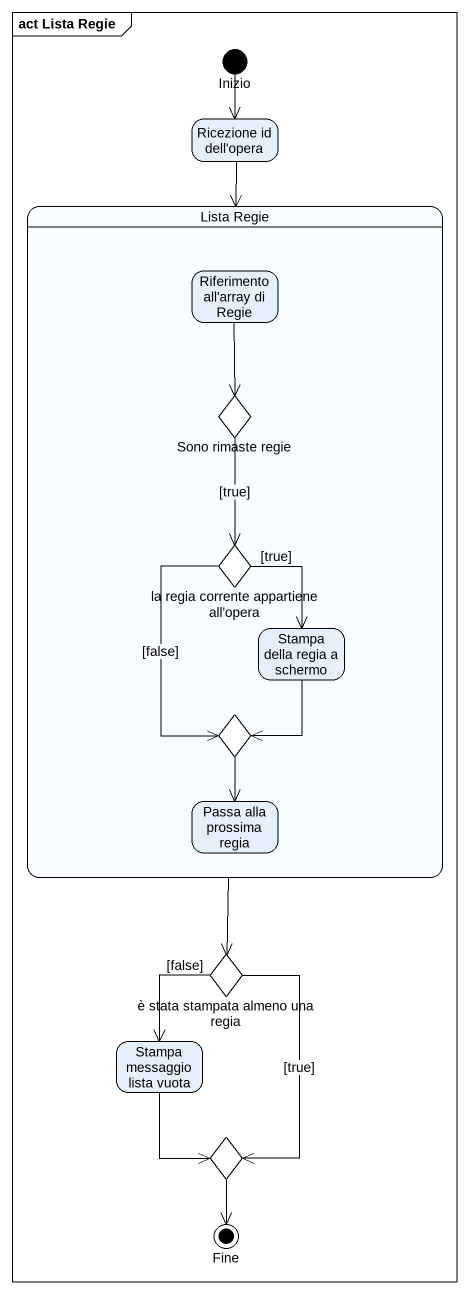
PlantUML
@startuml
mainframe act Lista Regie
hide empty description
state Inizio <<start>>
state "Ricezione id dell'opera" as Ricezione_id_dell_opera
state "Lista Regie" as Lista_Regie {
  state "Riferimento all'array di Regie" as Riferimento_all_array_di
  state "Sono rimaste regie" as Sono_rimaste_regie <<choice>>
  state "la regia corrente appartiene all'opera" as la_regia_corrente <<choice>>
  state "Stampa della regia a schermo" as Stampa_della_regia_a_schermo
  state choice1 <<choice>>
  state "Passa alla prossima regia" as Passa_alla_prossima_regia
}
state "è stata stampata almeno una regia" as è_stata_stampata_almeno_una <<choice>>
state "Stampa messaggio lista vuota" as Stampa_messaggio_lista_vuota
state choice2 <<choice>>
state Fine <<end>>
Inizio --> Ricezione_id_dell_opera
Ricezione_id_dell_opera --> Lista_Regie
Lista_Regie --> è_stata_stampata_almeno_una
Riferimento_all_array_di --> Sono_rimaste_regie
Sono_rimaste_regie --> la_regia_corrente : [true]
la_regia_corrente --> Stampa_della_regia_a_schermo : [true]
la_regia_corrente --> choice1 : [false]
Stampa_della_regia_a_schermo --> choice1
choice1 --> Passa_alla_prossima_regia
è_stata_stampata_almeno_una --> Stampa_messaggio_lista_vuota : [false]
è_stata_stampata_almeno_una --> choice2 : [true]
Stampa_messaggio_lista_vuota --> choice2
choice2 --> Fine
@enduml
